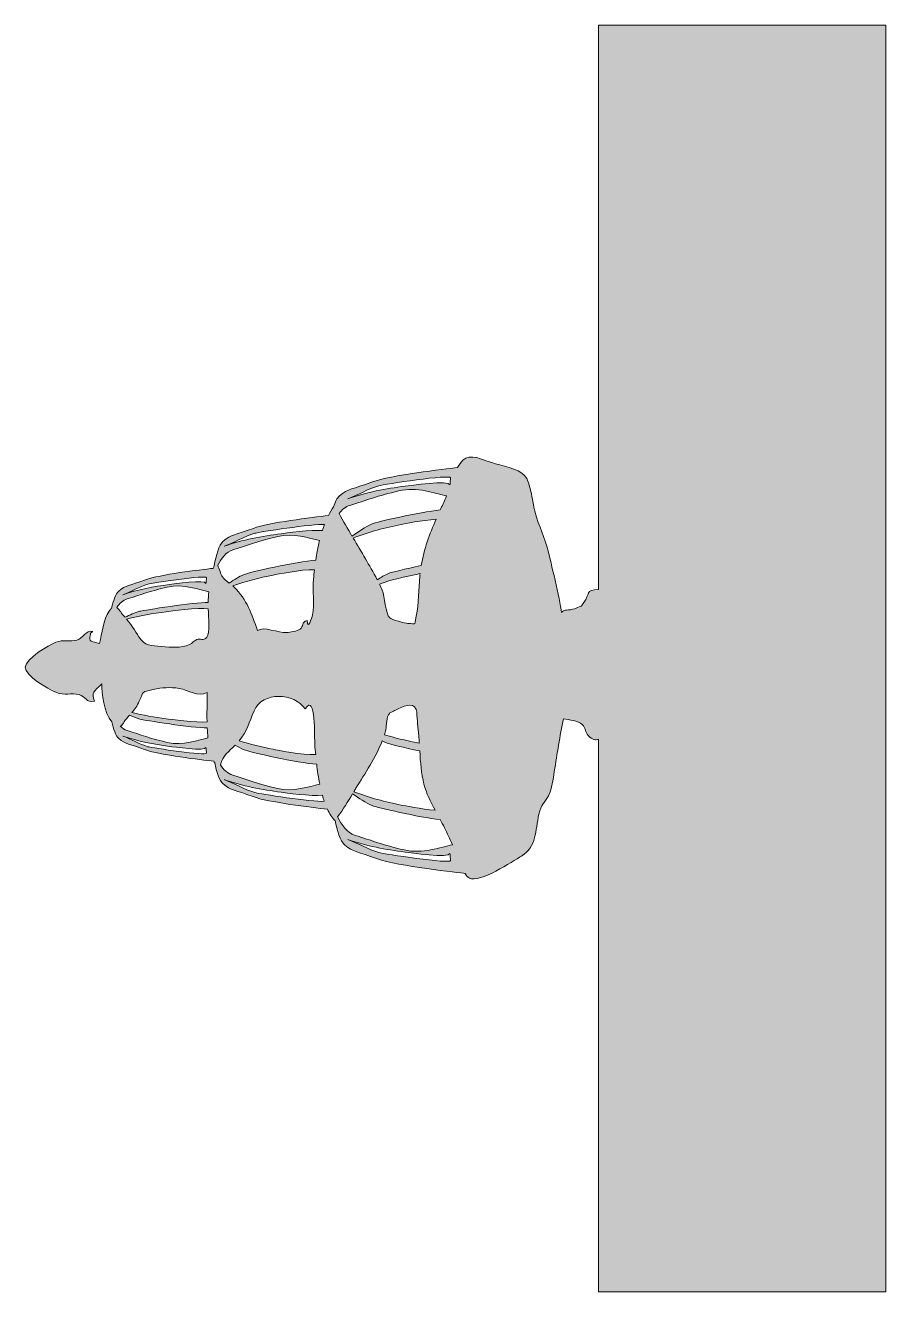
# Model space of a CAD drawing. Header units: inches. Extents: x 0.2 to 13.2, y -8.6 to 0.
# Drawn here: x 0.25 to 6.03, y -8.53 to -0.02 of the extents above; entities that cross this region are included whole.
import ezdxf

# ---------------------------------------------------------------- set-up
doc = ezdxf.new("R2010")
doc.units = ezdxf.units.IN
doc.header["$MEASUREMENT"] = 0
doc.layers.add('Layer 1', color=7, linetype='Continuous')

msp = doc.modelspace()

# ---------------------------------------------------------------- hatches: boundary and pattern name
at = {"layer": 'Layer 1', "true_color": 0xe5e6e7}
h = msp.add_hatch(color=254, dxfattribs=at)
h.dxf.hatch_style = 2
edge = h.paths.add_edge_path()
edge.add_spline(control_points=[(4.1025, -0.0194), (4.1025, -0.0194), (4.1025, -3.8115), (4.1025, -3.8115), (4.0115, -3.8119), (4.045, -3.8429), (4.0042, -3.8984), (3.9812, -3.9297), (3.9994, -3.9181), (3.9416, -3.9409), (3.9057, -3.9551), (3.8643, -3.9428), (3.8534, -3.966), (3.8432, -3.8778), (3.7772, -3.6109), (3.7648, -3.5603), (3.7379, -3.4503), (3.7035, -3.3987), (3.6732, -3.2856), (3.6566, -3.2232), (3.6474, -3.0925), (3.605, -3.0453), (3.5633, -2.9989), (3.4433, -2.9772), (3.3852, -2.959), (3.3225, -2.9393), (3.24, -2.8949), (3.1894, -2.9426), (3.1766, -2.9547), (3.1649, -2.9723), (3.1542, -2.9928), (3.0675, -3.0022), (2.7008, -3.0439), (2.5809, -3.0888), (2.4447, -3.1399), (2.4191, -3.1314), (2.3595, -3.1825), (2.3437, -3.1961), (2.3303, -3.2234), (2.3191, -3.2562), (2.3066, -3.2748), (2.2953, -3.2945), (2.285, -3.3152), (2.1775, -3.3272), (1.883, -3.3627), (1.7815, -3.4008), (1.6564, -3.4477), (1.6329, -3.4399), (1.5782, -3.4868), (1.5493, -3.5115), (1.5291, -3.5864), (1.5165, -3.6516), (1.5146, -3.6576), (1.5127, -3.6637), (1.511, -3.6696), (1.4235, -3.6793), (1.1485, -3.7117), (1.0556, -3.7465), (0.9444, -3.7882), (0.9236, -3.7812), (0.875, -3.8229), (0.8538, -3.8411), (0.8379, -3.8896), (0.8267, -3.9386), (0.8221, -3.9432), (0.8171, -3.9491), (0.8116, -3.9566), (0.7705, -4.012), (0.7624, -4.1096), (0.7465, -4.1748), (0.697, -4.1589), (0.6675, -4.1685), (0.6843, -4.1134), (0.6835, -4.1129), (0.6842, -4.1015), (0.7008, -4.0936), (0.6537, -4.0842), (0.6349, -4.1405), (0.5941, -4.1516), (0.547, -4.1645), (0.5017, -4.146), (0.4532, -4.1663), (0.4048, -4.1865), (0.2469, -4.2775), (0.2469, -4.3331), (0.2469, -4.3924), (0.3983, -4.4815), (0.4558, -4.5038), (0.5092, -4.5246), (0.5569, -4.5064), (0.6082, -4.5186), (0.6499, -4.5286), (0.6569, -4.5774), (0.7125, -4.5614), (0.6873, -4.5063), (0.7108, -4.4972), (0.7605, -4.4459), (0.7628, -4.5068), (0.7754, -4.6419), (0.8278, -4.7015), (0.8389, -4.7489), (0.8545, -4.7949), (0.875, -4.8125), (0.9236, -4.8542), (0.9444, -4.8472), (1.0556, -4.8889), (1.1495, -4.9241), (1.4294, -4.9568), (1.5138, -4.9661), (1.5161, -4.97), (1.5184, -4.9737), (1.5208, -4.9771), (1.5335, -5.0358), (1.5521, -5.0968), (1.5775, -5.1186), (1.6318, -5.1652), (1.6551, -5.1574), (1.7792, -5.2039), (1.8798, -5.2417), (2.1714, -5.2768), (2.2783, -5.2888), (2.2925, -5.319), (2.3093, -5.345), (2.3292, -5.3645), (2.3295, -5.3642), (2.3297, -5.3639), (2.3299, -5.3636), (2.3438, -5.4308), (2.3649, -5.5034), (2.3942, -5.5286), (2.4538, -5.5797), (2.4794, -5.5712), (2.6157, -5.6223), (2.7464, -5.6713), (3.1705, -5.7163), (3.2051, -5.72), (3.2144, -5.736), (3.2241, -5.7485), (3.2339, -5.753), (3.3037, -5.7855), (3.5235, -5.6404), (3.5835, -5.6034), (3.6855, -5.5406), (3.6767, -5.4341), (3.7014, -5.3222), (3.7168, -5.2528), (3.7363, -5.2519), (3.7647, -5.1983), (3.7912, -5.1485), (3.7955, -5.0897), (3.8044, -5.0347), (3.8235, -4.9161), (3.8425, -4.7983), (3.866, -4.6804), (3.9047, -4.6891), (3.9634, -4.6911), (3.9934, -4.7207), (4.0143, -4.7412), (4.013, -4.7714), (4.0333, -4.7933), (4.0613, -4.8236), (4.0816, -4.8255), (4.1025, -4.8193), (4.1025, -4.8193), (4.1025, -8.5319), (4.1025, -8.5319), (4.1025, -8.5319), (6.0333, -8.5319), (6.0333, -8.5319), (6.0333, -8.5319), (6.0333, -0.0194), (6.0333, -0.0194), (6.0333, -0.0194), (4.1025, -0.0194), (4.1025, -0.0194)], knot_values=[0, 0, 0, 0, 1, 1, 1, 2, 2, 2, 3, 3, 3, 4, 4, 4, 5, 5, 5, 6, 6, 6, 7, 7, 7, 8, 8, 8, 9, 9, 9, 10, 10, 10, 11, 11, 11, 12, 12, 12, 13, 13, 13, 14, 14, 14, 15, 15, 15, 16, 16, 16, 17, 17, 17, 18, 18, 18, 19, 19, 19, 20, 20, 20, 21, 21, 21, 22, 22, 22, 23, 23, 23, 24, 24, 24, 25, 25, 25, 26, 26, 26, 27, 27, 27, 28, 28, 28, 29, 29, 29, 30, 30, 30, 31, 31, 31, 32, 32, 32, 33, 33, 33, 34, 34, 34, 35, 35, 35, 36, 36, 36, 37, 37, 37, 38, 38, 38, 39, 39, 39, 40, 40, 40, 41, 41, 41, 42, 42, 42, 43, 43, 43, 44, 44, 44, 45, 45, 45, 46, 46, 46, 47, 47, 47, 48, 48, 48, 49, 49, 49, 50, 50, 50, 51, 51, 51, 52, 52, 52, 53, 53, 53, 54, 54, 54, 55, 55, 55, 56, 56, 56, 57, 57, 57, 58, 58, 58, 58], degree=3, periodic=1)
edge = h.paths.add_edge_path()
edge.add_spline(control_points=[(2.9279, -5.1195), (2.9438, -5.1816), (2.9722, -5.2388), (3.0027, -5.2954), (2.9117, -5.2886), (2.7921, -5.2642), (2.7758, -5.2609), (2.6681, -5.2392), (2.5613, -5.2129), (2.4567, -5.1711), (2.4614, -5.1634), (2.466, -5.1556), (2.4707, -5.1477), (2.5299, -5.0485), (2.6046, -4.9405), (2.6476, -4.8286), (2.6583, -4.8344), (2.6692, -4.8399), (2.6803, -4.8446), (2.6956, -4.8512), (2.7927, -4.875), (2.8998, -4.8974), (2.9043, -4.9726), (2.9096, -5.0482), (2.9279, -5.1195)], knot_values=[0, 0, 0, 0, 1, 1, 1, 2, 2, 2, 3, 3, 3, 4, 4, 4, 5, 5, 5, 6, 6, 6, 7, 7, 7, 8, 8, 8, 8], degree=3, periodic=1)
edge = h.paths.add_edge_path()
edge.add_spline(control_points=[(1.4769, -3.9411), (1.4803, -4.0016), (1.49, -4.1038), (1.4669, -4.1333), (1.4449, -4.1614), (1.4227, -4.1386), (1.3999, -4.1486), (1.386, -4.1546), (1.3678, -4.1745), (1.3518, -4.1812), (1.2901, -4.2069), (1.2279, -4.2014), (1.1648, -4.1951), (1.0933, -4.1881), (1.0502, -4.1931), (1.0107, -4.1304), (0.9824, -4.0856), (0.9598, -4.049), (0.9278, -4.0102), (1.0152, -3.988), (1.1041, -3.9731), (1.1939, -3.9609), (1.2144, -3.9581), (1.4153, -3.9302), (1.4769, -3.9411)], knot_values=[0, 0, 0, 0, 1, 1, 1, 2, 2, 2, 3, 3, 3, 4, 4, 4, 5, 5, 5, 6, 6, 6, 7, 7, 7, 8, 8, 8, 8], degree=3, periodic=1)
edge = h.paths.add_edge_path()
edge.add_spline(control_points=[(2.1785, -3.9832), (2.1753, -4.0002), (2.1427, -4.0946), (2.1434, -4.0201), (2.1005, -4.0288), (2.1203, -4.0623), (2.0959, -4.0776), (2.0714, -4.093), (2.0313, -4.0982), (2.0025, -4.1011), (1.9519, -4.1063), (1.8454, -4.0549), (1.8091, -4.0885), (1.7687, -3.9767), (1.7375, -3.8798), (1.6514, -3.7959), (1.6486, -3.7932), (1.6452, -3.7902), (1.6415, -3.7871), (1.7312, -3.7552), (1.8223, -3.7333), (1.9141, -3.7148), (1.9337, -3.7108), (2.1031, -3.6762), (2.192, -3.6787), (2.1895, -3.7005), (2.1872, -3.7219), (2.1852, -3.7426), (2.1778, -3.8198), (2.193, -3.9074), (2.1785, -3.9832)], knot_values=[0, 0, 0, 0, 1, 1, 1, 2, 2, 2, 3, 3, 3, 4, 4, 4, 5, 5, 5, 6, 6, 6, 7, 7, 7, 8, 8, 8, 9, 9, 9, 10, 10, 10, 10], degree=3, periodic=1)
edge = h.paths.add_edge_path()
edge.add_spline(control_points=[(1.0137, -4.5614), (1.043, -4.493), (1.0285, -4.5022), (1.106, -4.4845), (1.1687, -4.4701), (1.2183, -4.4676), (1.2813, -4.4766), (1.3459, -4.4858), (1.4055, -4.5396), (1.4696, -4.5051), (1.4709, -4.5377), (1.4674, -4.6161), (1.4693, -4.7015), (1.3998, -4.709), (1.2141, -4.6832), (1.1944, -4.6806), (1.1165, -4.6699), (1.0392, -4.6574), (0.963, -4.6397), (0.9837, -4.6166), (0.998, -4.5979), (1.0137, -4.5614)], knot_values=[0, 0, 0, 0, 1, 1, 1, 2, 2, 2, 3, 3, 3, 4, 4, 4, 5, 5, 5, 6, 6, 6, 7, 7, 7, 7], degree=3, periodic=1)
edge = h.paths.add_edge_path()
edge.add_spline(control_points=[(1.7853, -4.6277), (1.8419, -4.495), (2.0546, -4.506), (2.1292, -4.6146), (2.2024, -4.4988), (2.1903, -4.817), (2.1938, -4.8566), (2.1955, -4.8759), (2.1974, -4.8979), (2.1997, -4.9218), (2.113, -4.9264), (1.9348, -4.89), (1.9147, -4.8859), (1.8375, -4.8704), (1.7609, -4.8524), (1.6852, -4.8282), (1.7388, -4.764), (1.7513, -4.7072), (1.7853, -4.6277)], knot_values=[0, 0, 0, 0, 1, 1, 1, 2, 2, 2, 3, 3, 3, 4, 4, 4, 5, 5, 5, 6, 6, 6, 6], degree=3, periodic=1)
edge = h.paths.add_edge_path()
edge.add_spline(control_points=[(2.6288, -3.7749), (2.7136, -3.7458), (2.7996, -3.7253), (2.8863, -3.7078), (2.889, -3.7073), (2.8945, -3.7062), (2.902, -3.7047), (2.9013, -3.7109), (2.9006, -3.717), (2.9, -3.7233), (2.8924, -3.8095), (2.8951, -3.906), (2.8757, -3.9902), (2.8577, -4.0682), (2.8793, -4.0371), (2.8189, -4.04), (2.806, -4.0406), (2.7064, -4.0127), (2.6977, -4.0033), (2.6676, -3.9708), (2.6644, -3.8605), (2.6468, -3.8157), (2.6414, -3.8021), (2.6352, -3.7885), (2.6288, -3.7749)], knot_values=[0, 0, 0, 0, 1, 1, 1, 2, 2, 2, 3, 3, 3, 4, 4, 4, 5, 5, 5, 6, 6, 6, 7, 7, 7, 8, 8, 8, 8], degree=3, periodic=1)
edge = h.paths.add_edge_path()
edge.add_spline(control_points=[(2.6709, -4.7541), (2.6777, -4.7253), (2.6742, -4.6661), (2.6955, -4.645), (2.7005, -4.64), (2.7071, -4.637), (2.7136, -4.634), (2.7198, -4.6311), (2.7276, -4.627), (2.7365, -4.6224), (2.7813, -4.5993), (2.8524, -4.564), (2.8759, -4.6174), (2.8785, -4.6234), (2.8789, -4.63), (2.8793, -4.6365), (2.882, -4.6898), (2.8887, -4.742), (2.8931, -4.7947), (2.8944, -4.8112), (2.8956, -4.828), (2.8966, -4.8448), (2.8867, -4.8429), (2.8796, -4.8414), (2.8765, -4.8408), (2.8043, -4.8263), (2.7326, -4.8096), (2.6617, -4.7877), (2.6651, -4.7765), (2.6683, -4.7653), (2.6709, -4.7541)], knot_values=[0, 0, 0, 0, 1, 1, 1, 2, 2, 2, 3, 3, 3, 4, 4, 4, 5, 5, 5, 6, 6, 6, 7, 7, 7, 8, 8, 8, 9, 9, 9, 10, 10, 10, 10], degree=3, periodic=1)
edge = h.paths.add_edge_path()
edge.add_spline(control_points=[(2.9092, -3.6513), (2.8022, -3.6736), (2.7054, -3.6974), (2.6901, -3.704), (2.664, -3.7151), (2.639, -3.7299), (2.6143, -3.746), (2.5882, -3.6962), (2.558, -3.648), (2.5347, -3.6063), (2.5071, -3.557), (2.4792, -3.5114), (2.4518, -3.4661), (2.5578, -3.4233), (2.666, -3.3965), (2.7752, -3.3745), (2.792, -3.3711), (2.9179, -3.3454), (3.0097, -3.3394), (2.9652, -3.4406), (2.9279, -3.5394), (2.9092, -3.6513)], knot_values=[0, 0, 0, 0, 1, 1, 1, 2, 2, 2, 3, 3, 3, 4, 4, 4, 5, 5, 5, 6, 6, 6, 7, 7, 7, 7], degree=3, periodic=1)
edge = h.paths.add_edge_path()
edge.add_spline(control_points=[(2.6236, -3.1148), (2.6567, -3.1052), (3.1091, -3.0354), (3.1068, -3.0613), (3.1068, -3.0613), (3.1025, -3.1078), (3.1025, -3.1081), (3.1055, -3.075), (2.8259, -3.1138), (2.8015, -3.1171), (2.6708, -3.135), (2.5417, -3.1579), (2.4167, -3.2018), (2.4873, -3.177), (2.5511, -3.1358), (2.6236, -3.1148)], knot_values=[0, 0, 0, 0, 1, 1, 1, 2, 2, 2, 3, 3, 3, 4, 4, 4, 5, 5, 5, 5], degree=3, periodic=1)
edge = h.paths.add_edge_path()
edge.add_spline(control_points=[(2.4298, -3.2464), (2.5405, -3.2123), (2.615, -3.1825), (2.7598, -3.1484), (2.8786, -3.1205), (3.0058, -3.1655), (3.0806, -3.1827), (3.0788, -3.1871), (3.077, -3.1913), (3.0753, -3.1952), (3.0626, -3.2231), (3.05, -3.2502), (3.0378, -3.277), (2.898, -3.2912), (2.6066, -3.3588), (2.579, -3.3706), (2.5318, -3.3908), (2.488, -3.4224), (2.444, -3.4532), (2.4141, -3.4037), (2.3847, -3.3539), (2.3567, -3.2999), (2.3769, -3.2752), (2.4011, -3.2552), (2.4298, -3.2464)], knot_values=[0, 0, 0, 0, 1, 1, 1, 2, 2, 2, 3, 3, 3, 4, 4, 4, 5, 5, 5, 6, 6, 6, 7, 7, 7, 8, 8, 8, 8], degree=3, periodic=1)
edge = h.paths.add_edge_path()
edge.add_spline(control_points=[(1.7903, -3.4342), (1.8198, -3.4257), (2.1818, -3.3694), (2.2588, -3.3755), (2.2538, -3.3888), (2.249, -3.4022), (2.2447, -3.4158), (2.1764, -3.4077), (1.988, -3.4339), (1.9682, -3.4366), (1.8374, -3.4544), (1.7083, -3.4774), (1.5833, -3.5213), (1.6539, -3.4965), (1.7178, -3.4552), (1.7903, -3.4342)], knot_values=[0, 0, 0, 0, 1, 1, 1, 2, 2, 2, 3, 3, 3, 4, 4, 4, 5, 5, 5, 5], degree=3, periodic=1)
edge = h.paths.add_edge_path()
edge.add_spline(control_points=[(1.6427, -3.5454), (1.7443, -3.5141), (1.8127, -3.4868), (1.9457, -3.4555), (2.0474, -3.4316), (2.1558, -3.466), (2.2257, -3.4834), (2.2151, -3.5271), (2.2069, -3.5716), (2.2004, -3.6153), (2.0734, -3.623), (1.7471, -3.6984), (1.7179, -3.7109), (1.6836, -3.7256), (1.651, -3.7464), (1.6189, -3.7685), (1.6005, -3.7537), (1.5812, -3.738), (1.5722, -3.7258), (1.5612, -3.7109), (1.5523, -3.6723), (1.5408, -3.6491), (1.5638, -3.6041), (1.5971, -3.5594), (1.6427, -3.5454)], knot_values=[0, 0, 0, 0, 1, 1, 1, 2, 2, 2, 3, 3, 3, 4, 4, 4, 5, 5, 5, 6, 6, 6, 7, 7, 7, 8, 8, 8, 8], degree=3, periodic=1)
edge = h.paths.add_edge_path()
edge.add_spline(control_points=[(1.0715, -3.7762), (1.0985, -3.7684), (1.4672, -3.7116), (1.4653, -3.7326), (1.4653, -3.7326), (1.4618, -3.7705), (1.4618, -3.7708), (1.4642, -3.7438), (1.2364, -3.7755), (1.2165, -3.7782), (1.1099, -3.7927), (1.0047, -3.8114), (0.9028, -3.8472), (0.9603, -3.827), (1.0124, -3.7934), (1.0715, -3.7762)], knot_values=[0, 0, 0, 0, 1, 1, 1, 2, 2, 2, 3, 3, 3, 4, 4, 4, 5, 5, 5, 5], degree=3, periodic=1)
edge = h.paths.add_edge_path()
edge.add_spline(control_points=[(0.9323, -3.875), (1.0226, -3.8472), (1.0833, -3.8229), (1.2014, -3.7951), (1.3088, -3.7699), (1.4246, -3.8177), (1.4813, -3.8266), (1.479, -3.8499), (1.4775, -3.874), (1.4765, -3.8994), (1.3852, -3.8972), (1.0446, -3.9502), (1.016, -3.9585), (0.9817, -3.9684), (0.9494, -3.9829), (0.9174, -3.998), (0.9146, -3.9947), (0.9118, -3.9915), (0.9088, -3.9881), (0.8877, -3.9647), (0.8753, -3.9421), (0.8628, -3.9318), (0.881, -3.9057), (0.904, -3.8837), (0.9323, -3.875)], knot_values=[0, 0, 0, 0, 1, 1, 1, 2, 2, 2, 3, 3, 3, 4, 4, 4, 5, 5, 5, 6, 6, 6, 7, 7, 7, 8, 8, 8, 8], degree=3, periodic=1)
edge = h.paths.add_edge_path()
edge.add_spline(control_points=[(1.0715, -4.8684), (1.0124, -4.8513), (0.9603, -4.8176), (0.9028, -4.7974), (1.0047, -4.8332), (1.1099, -4.8519), (1.2165, -4.8665), (1.2364, -4.8692), (1.4642, -4.9008), (1.4618, -4.8738), (1.4618, -4.8741), (1.4653, -4.912), (1.4653, -4.912), (1.4672, -4.9331), (1.0985, -4.8762), (1.0715, -4.8684)], knot_values=[0, 0, 0, 0, 1, 1, 1, 2, 2, 2, 3, 3, 3, 4, 4, 4, 5, 5, 5, 5], degree=3, periodic=1)
edge = h.paths.add_edge_path()
edge.add_spline(control_points=[(1.2014, -4.8403), (1.0833, -4.8125), (1.0226, -4.7882), (0.9323, -4.7604), (0.9147, -4.755), (0.8992, -4.7444), (0.8856, -4.731), (0.9016, -4.7258), (0.9085, -4.7), (0.9363, -4.6691), (0.9402, -4.6648), (0.9439, -4.6607), (0.9474, -4.6569), (0.9699, -4.6668), (0.9927, -4.676), (1.0165, -4.6829), (1.0444, -4.691), (1.3705, -4.7419), (1.4706, -4.7421), (1.4716, -4.7648), (1.4731, -4.7876), (1.4753, -4.8098), (1.4167, -4.8208), (1.305, -4.8647), (1.2014, -4.8403)], knot_values=[0, 0, 0, 0, 1, 1, 1, 2, 2, 2, 3, 3, 3, 4, 4, 4, 5, 5, 5, 6, 6, 6, 7, 7, 7, 8, 8, 8, 8], degree=3, periodic=1)
edge = h.paths.add_edge_path()
edge.add_spline(control_points=[(1.5589, -4.9897), (1.5754, -4.9296), (1.6158, -4.9003), (1.6582, -4.8577), (1.6779, -4.8699), (1.6978, -4.881), (1.7184, -4.8898), (1.7481, -4.9025), (2.0833, -4.9798), (2.2064, -4.9858), (2.2114, -5.0289), (2.218, -5.075), (2.2269, -5.1202), (2.158, -5.1369), (2.0465, -5.1742), (1.942, -5.1497), (1.8102, -5.1186), (1.7423, -5.0915), (1.6415, -5.0605), (1.6073, -5.05), (1.58, -5.022), (1.5589, -4.9897)], knot_values=[0, 0, 0, 0, 1, 1, 1, 2, 2, 2, 3, 3, 3, 4, 4, 4, 5, 5, 5, 6, 6, 6, 7, 7, 7, 7], degree=3, periodic=1)
edge = h.paths.add_edge_path()
edge.add_spline(control_points=[(1.7903, -5.1769), (1.7178, -5.1559), (1.6539, -5.1146), (1.5833, -5.0898), (1.7083, -5.1337), (1.8374, -5.1567), (1.9682, -5.1745), (1.988, -5.1772), (2.1761, -5.2033), (2.2445, -5.1953), (2.2483, -5.2092), (2.2525, -5.2226), (2.257, -5.2357), (2.1761, -5.2408), (1.8196, -5.1854), (1.7903, -5.1769)], knot_values=[0, 0, 0, 0, 1, 1, 1, 2, 2, 2, 3, 3, 3, 4, 4, 4, 5, 5, 5, 5], degree=3, periodic=1)
edge = h.paths.add_edge_path()
edge.add_spline(control_points=[(2.3476, -5.3397), (2.3848, -5.2882), (2.4164, -5.238), (2.4484, -5.1849), (2.4911, -5.2148), (2.5338, -5.2452), (2.5796, -5.2648), (2.6071, -5.2765), (2.8965, -5.3437), (3.0369, -5.3583), (3.0467, -5.3764), (3.0563, -5.3946), (3.0653, -5.413), (3.084, -5.4509), (3.1018, -5.4892), (3.1196, -5.5275), (3.0454, -5.5438), (2.9156, -5.5911), (2.7945, -5.5626), (2.6497, -5.5286), (2.5752, -5.4988), (2.4645, -5.4647), (2.4108, -5.4482), (2.3726, -5.3926), (2.3476, -5.3397)], knot_values=[0, 0, 0, 0, 1, 1, 1, 2, 2, 2, 3, 3, 3, 4, 4, 4, 5, 5, 5, 6, 6, 6, 7, 7, 7, 8, 8, 8, 8], degree=3, periodic=1)
edge = h.paths.add_edge_path()
edge.add_spline(control_points=[(2.6236, -5.5797), (2.5511, -5.5587), (2.4873, -5.5174), (2.4167, -5.4926), (2.5417, -5.5365), (2.6708, -5.5595), (2.8015, -5.5773), (2.8259, -5.5806), (3.1055, -5.6194), (3.1025, -5.5863), (3.1025, -5.5867), (3.1068, -5.6332), (3.1068, -5.6332), (3.1091, -5.659), (2.6567, -5.5893), (2.6236, -5.5797)], knot_values=[0, 0, 0, 0, 1, 1, 1, 2, 2, 2, 3, 3, 3, 4, 4, 4, 5, 5, 5, 5], degree=3, periodic=1)

# ---------------------------------------------------------------- linework, layer by layer
at = {"layer": 'Layer 1', "lineweight": 0}
for points, knots in [([(4.1025, -0.0194), (4.1025, -0.0194), (4.1025, -3.8115), (4.1025, -3.8115), (4.0115, -3.8119), (4.045, -3.8429), (4.0042, -3.8984), (3.9812, -3.9297), (3.9994, -3.9181), (3.9416, -3.9409), (3.9057, -3.9551), (3.8643, -3.9428), (3.8534, -3.966), (3.8432, -3.8778), (3.7772, -3.6109), (3.7648, -3.5603), (3.7379, -3.4503), (3.7035, -3.3987), (3.6732, -3.2856), (3.6566, -3.2232), (3.6474, -3.0925), (3.605, -3.0453), (3.5633, -2.9989), (3.4433, -2.9772), (3.3852, -2.959), (3.3225, -2.9393), (3.24, -2.8949), (3.1894, -2.9426), (3.1766, -2.9547), (3.1649, -2.9723), (3.1542, -2.9928), (3.0675, -3.0022), (2.7008, -3.0439), (2.5809, -3.0888), (2.4447, -3.1399), (2.4191, -3.1314), (2.3595, -3.1825), (2.3437, -3.1961), (2.3303, -3.2234), (2.3191, -3.2562), (2.3066, -3.2748), (2.2953, -3.2945), (2.285, -3.3152), (2.1775, -3.3272), (1.883, -3.3627), (1.7815, -3.4008), (1.6564, -3.4477), (1.6329, -3.4399), (1.5782, -3.4868), (1.5493, -3.5115), (1.5291, -3.5864), (1.5165, -3.6516), (1.5146, -3.6576), (1.5127, -3.6637), (1.511, -3.6696), (1.4235, -3.6793), (1.1485, -3.7117), (1.0556, -3.7465), (0.9444, -3.7882), (0.9236, -3.7812), (0.875, -3.8229), (0.8538, -3.8411), (0.8379, -3.8896), (0.8267, -3.9386), (0.8221, -3.9432), (0.8171, -3.9491), (0.8116, -3.9566), (0.7705, -4.012), (0.7624, -4.1096), (0.7465, -4.1748), (0.697, -4.1589), (0.6675, -4.1685), (0.6843, -4.1134), (0.6835, -4.1129), (0.6842, -4.1015), (0.7008, -4.0936), (0.6537, -4.0842), (0.6349, -4.1405), (0.5941, -4.1516), (0.547, -4.1645), (0.5017, -4.146), (0.4532, -4.1663), (0.4048, -4.1865), (0.2469, -4.2775), (0.2469, -4.3331), (0.2469, -4.3924), (0.3983, -4.4815), (0.4558, -4.5038), (0.5092, -4.5246), (0.5569, -4.5064), (0.6082, -4.5186), (0.6499, -4.5286), (0.6569, -4.5774), (0.7125, -4.5614), (0.6873, -4.5063), (0.7108, -4.4972), (0.7605, -4.4459), (0.7628, -4.5068), (0.7754, -4.6419), (0.8278, -4.7015), (0.8389, -4.7489), (0.8545, -4.7949), (0.875, -4.8125), (0.9236, -4.8542), (0.9444, -4.8472), (1.0556, -4.8889), (1.1495, -4.9241), (1.4294, -4.9568), (1.5138, -4.9661), (1.5161, -4.97), (1.5184, -4.9737), (1.5208, -4.9771), (1.5335, -5.0358), (1.5521, -5.0968), (1.5775, -5.1186), (1.6318, -5.1652), (1.6551, -5.1574), (1.7792, -5.2039), (1.8798, -5.2417), (2.1714, -5.2768), (2.2783, -5.2888), (2.2925, -5.319), (2.3093, -5.345), (2.3292, -5.3645), (2.3295, -5.3642), (2.3297, -5.3639), (2.3299, -5.3636), (2.3438, -5.4308), (2.3649, -5.5034), (2.3942, -5.5286), (2.4538, -5.5797), (2.4794, -5.5712), (2.6157, -5.6223), (2.7464, -5.6713), (3.1705, -5.7163), (3.2051, -5.72), (3.2144, -5.736), (3.2241, -5.7485), (3.2339, -5.753), (3.3037, -5.7855), (3.5235, -5.6404), (3.5835, -5.6034), (3.6855, -5.5406), (3.6767, -5.4341), (3.7014, -5.3222), (3.7168, -5.2528), (3.7363, -5.2519), (3.7647, -5.1983), (3.7912, -5.1485), (3.7955, -5.0897), (3.8044, -5.0347), (3.8235, -4.9161), (3.8425, -4.7983), (3.866, -4.6804), (3.9047, -4.6891), (3.9634, -4.6911), (3.9934, -4.7207), (4.0143, -4.7412), (4.013, -4.7714), (4.0333, -4.7933), (4.0613, -4.8236), (4.0816, -4.8255), (4.1025, -4.8193), (4.1025, -4.8193), (4.1025, -8.5319), (4.1025, -8.5319), (4.1025, -8.5319), (6.0333, -8.5319), (6.0333, -8.5319), (6.0333, -8.5319), (6.0333, -0.0194), (6.0333, -0.0194), (6.0333, -0.0194), (4.1025, -0.0194), (4.1025, -0.0194)], [0, 0, 0, 0, 1, 1, 1, 2, 2, 2, 3, 3, 3, 4, 4, 4, 5, 5, 5, 6, 6, 6, 7, 7, 7, 8, 8, 8, 9, 9, 9, 10, 10, 10, 11, 11, 11, 12, 12, 12, 13, 13, 13, 14, 14, 14, 15, 15, 15, 16, 16, 16, 17, 17, 17, 18, 18, 18, 19, 19, 19, 20, 20, 20, 21, 21, 21, 22, 22, 22, 23, 23, 23, 24, 24, 24, 25, 25, 25, 26, 26, 26, 27, 27, 27, 28, 28, 28, 29, 29, 29, 30, 30, 30, 31, 31, 31, 32, 32, 32, 33, 33, 33, 34, 34, 34, 35, 35, 35, 36, 36, 36, 37, 37, 37, 38, 38, 38, 39, 39, 39, 40, 40, 40, 41, 41, 41, 42, 42, 42, 43, 43, 43, 44, 44, 44, 45, 45, 45, 46, 46, 46, 47, 47, 47, 48, 48, 48, 49, 49, 49, 50, 50, 50, 51, 51, 51, 52, 52, 52, 53, 53, 53, 54, 54, 54, 55, 55, 55, 56, 56, 56, 57, 57, 57, 58, 58, 58, 58]), ([(2.6236, -3.1148), (2.6567, -3.1052), (3.1091, -3.0354), (3.1068, -3.0613), (3.1068, -3.0613), (3.1025, -3.1078), (3.1025, -3.1081), (3.1055, -3.075), (2.8259, -3.1138), (2.8015, -3.1171), (2.6708, -3.135), (2.5417, -3.1579), (2.4167, -3.2018), (2.4873, -3.177), (2.5511, -3.1358), (2.6236, -3.1148)], [0, 0, 0, 0, 1, 1, 1, 2, 2, 2, 3, 3, 3, 4, 4, 4, 5, 5, 5, 5]), ([(2.4298, -3.2464), (2.5405, -3.2123), (2.615, -3.1825), (2.7598, -3.1484), (2.8786, -3.1205), (3.0058, -3.1655), (3.0806, -3.1827), (3.0788, -3.1871), (3.077, -3.1913), (3.0753, -3.1952), (3.0626, -3.2231), (3.05, -3.2502), (3.0378, -3.277), (2.898, -3.2912), (2.6066, -3.3588), (2.579, -3.3706), (2.5318, -3.3908), (2.488, -3.4224), (2.444, -3.4532), (2.4141, -3.4037), (2.3847, -3.3539), (2.3567, -3.2999), (2.3769, -3.2752), (2.4011, -3.2552), (2.4298, -3.2464)], [0, 0, 0, 0, 1, 1, 1, 2, 2, 2, 3, 3, 3, 4, 4, 4, 5, 5, 5, 6, 6, 6, 7, 7, 7, 8, 8, 8, 8]), ([(1.7903, -3.4342), (1.8198, -3.4257), (2.1818, -3.3694), (2.2588, -3.3755), (2.2538, -3.3888), (2.249, -3.4022), (2.2447, -3.4158), (2.1764, -3.4077), (1.988, -3.4339), (1.9682, -3.4366), (1.8374, -3.4544), (1.7083, -3.4774), (1.5833, -3.5213), (1.6539, -3.4965), (1.7178, -3.4552), (1.7903, -3.4342)], [0, 0, 0, 0, 1, 1, 1, 2, 2, 2, 3, 3, 3, 4, 4, 4, 5, 5, 5, 5]), ([(2.9092, -3.6513), (2.8022, -3.6736), (2.7054, -3.6974), (2.6901, -3.704), (2.664, -3.7151), (2.639, -3.7299), (2.6143, -3.746), (2.5882, -3.6962), (2.558, -3.648), (2.5347, -3.6063), (2.5071, -3.557), (2.4792, -3.5114), (2.4518, -3.4661), (2.5578, -3.4233), (2.666, -3.3965), (2.7752, -3.3745), (2.792, -3.3711), (2.9179, -3.3454), (3.0097, -3.3394), (2.9652, -3.4406), (2.9279, -3.5394), (2.9092, -3.6513)], [0, 0, 0, 0, 1, 1, 1, 2, 2, 2, 3, 3, 3, 4, 4, 4, 5, 5, 5, 6, 6, 6, 7, 7, 7, 7]), ([(1.6427, -3.5454), (1.7443, -3.5141), (1.8127, -3.4868), (1.9457, -3.4555), (2.0474, -3.4316), (2.1558, -3.466), (2.2257, -3.4834), (2.2151, -3.5271), (2.2069, -3.5716), (2.2004, -3.6153), (2.0734, -3.623), (1.7471, -3.6984), (1.7179, -3.7109), (1.6836, -3.7256), (1.651, -3.7464), (1.6189, -3.7685), (1.6005, -3.7537), (1.5812, -3.738), (1.5722, -3.7258), (1.5612, -3.7109), (1.5523, -3.6723), (1.5408, -3.6491), (1.5638, -3.6041), (1.5971, -3.5594), (1.6427, -3.5454)], [0, 0, 0, 0, 1, 1, 1, 2, 2, 2, 3, 3, 3, 4, 4, 4, 5, 5, 5, 6, 6, 6, 7, 7, 7, 8, 8, 8, 8]), ([(1.0715, -3.7762), (1.0985, -3.7684), (1.4672, -3.7116), (1.4653, -3.7326), (1.4653, -3.7326), (1.4618, -3.7705), (1.4618, -3.7708), (1.4642, -3.7438), (1.2364, -3.7755), (1.2165, -3.7782), (1.1099, -3.7927), (1.0047, -3.8114), (0.9028, -3.8472), (0.9603, -3.827), (1.0124, -3.7934), (1.0715, -3.7762)], [0, 0, 0, 0, 1, 1, 1, 2, 2, 2, 3, 3, 3, 4, 4, 4, 5, 5, 5, 5]), ([(2.1785, -3.9832), (2.1753, -4.0002), (2.1427, -4.0946), (2.1434, -4.0201), (2.1005, -4.0288), (2.1203, -4.0623), (2.0959, -4.0776), (2.0714, -4.093), (2.0313, -4.0982), (2.0025, -4.1011), (1.9519, -4.1063), (1.8454, -4.0549), (1.8091, -4.0885), (1.7687, -3.9767), (1.7375, -3.8798), (1.6514, -3.7959), (1.6486, -3.7932), (1.6452, -3.7902), (1.6415, -3.7871), (1.7312, -3.7552), (1.8223, -3.7333), (1.9141, -3.7148), (1.9337, -3.7108), (2.1031, -3.6762), (2.192, -3.6787), (2.1895, -3.7005), (2.1872, -3.7219), (2.1852, -3.7426), (2.1778, -3.8198), (2.193, -3.9074), (2.1785, -3.9832)], [0, 0, 0, 0, 1, 1, 1, 2, 2, 2, 3, 3, 3, 4, 4, 4, 5, 5, 5, 6, 6, 6, 7, 7, 7, 8, 8, 8, 9, 9, 9, 10, 10, 10, 10]), ([(2.6288, -3.7749), (2.7136, -3.7458), (2.7996, -3.7253), (2.8863, -3.7078), (2.889, -3.7073), (2.8945, -3.7062), (2.902, -3.7047), (2.9013, -3.7109), (2.9006, -3.717), (2.9, -3.7233), (2.8924, -3.8095), (2.8951, -3.906), (2.8757, -3.9902), (2.8577, -4.0682), (2.8793, -4.0371), (2.8189, -4.04), (2.806, -4.0406), (2.7064, -4.0127), (2.6977, -4.0033), (2.6676, -3.9708), (2.6644, -3.8605), (2.6468, -3.8157), (2.6414, -3.8021), (2.6352, -3.7885), (2.6288, -3.7749)], [0, 0, 0, 0, 1, 1, 1, 2, 2, 2, 3, 3, 3, 4, 4, 4, 5, 5, 5, 6, 6, 6, 7, 7, 7, 8, 8, 8, 8]), ([(0.9323, -3.875), (1.0226, -3.8472), (1.0833, -3.8229), (1.2014, -3.7951), (1.3088, -3.7699), (1.4246, -3.8177), (1.4813, -3.8266), (1.479, -3.8499), (1.4775, -3.874), (1.4765, -3.8994), (1.3852, -3.8972), (1.0446, -3.9502), (1.016, -3.9585), (0.9817, -3.9684), (0.9494, -3.9829), (0.9174, -3.998), (0.9146, -3.9947), (0.9118, -3.9915), (0.9088, -3.9881), (0.8877, -3.9647), (0.8753, -3.9421), (0.8628, -3.9318), (0.881, -3.9057), (0.904, -3.8837), (0.9323, -3.875)], [0, 0, 0, 0, 1, 1, 1, 2, 2, 2, 3, 3, 3, 4, 4, 4, 5, 5, 5, 6, 6, 6, 7, 7, 7, 8, 8, 8, 8]), ([(1.4769, -3.9411), (1.4803, -4.0016), (1.49, -4.1038), (1.4669, -4.1333), (1.4449, -4.1614), (1.4227, -4.1386), (1.3999, -4.1486), (1.386, -4.1546), (1.3678, -4.1745), (1.3518, -4.1812), (1.2901, -4.2069), (1.2279, -4.2014), (1.1648, -4.1951), (1.0933, -4.1881), (1.0502, -4.1931), (1.0107, -4.1304), (0.9824, -4.0856), (0.9598, -4.049), (0.9278, -4.0102), (1.0152, -3.988), (1.1041, -3.9731), (1.1939, -3.9609), (1.2144, -3.9581), (1.4153, -3.9302), (1.4769, -3.9411)], [0, 0, 0, 0, 1, 1, 1, 2, 2, 2, 3, 3, 3, 4, 4, 4, 5, 5, 5, 6, 6, 6, 7, 7, 7, 8, 8, 8, 8]), ([(1.0137, -4.5614), (1.043, -4.493), (1.0285, -4.5022), (1.106, -4.4845), (1.1687, -4.4701), (1.2183, -4.4676), (1.2813, -4.4766), (1.3459, -4.4858), (1.4055, -4.5396), (1.4696, -4.5051), (1.4709, -4.5377), (1.4674, -4.6161), (1.4693, -4.7015), (1.3998, -4.709), (1.2141, -4.6832), (1.1944, -4.6806), (1.1165, -4.6699), (1.0392, -4.6574), (0.963, -4.6397), (0.9837, -4.6166), (0.998, -4.5979), (1.0137, -4.5614)], [0, 0, 0, 0, 1, 1, 1, 2, 2, 2, 3, 3, 3, 4, 4, 4, 5, 5, 5, 6, 6, 6, 7, 7, 7, 7]), ([(1.7853, -4.6277), (1.8419, -4.495), (2.0546, -4.506), (2.1292, -4.6146), (2.2024, -4.4988), (2.1903, -4.817), (2.1938, -4.8566), (2.1955, -4.8759), (2.1974, -4.8979), (2.1997, -4.9218), (2.113, -4.9264), (1.9348, -4.89), (1.9147, -4.8859), (1.8375, -4.8704), (1.7609, -4.8524), (1.6852, -4.8282), (1.7388, -4.764), (1.7513, -4.7072), (1.7853, -4.6277)], [0, 0, 0, 0, 1, 1, 1, 2, 2, 2, 3, 3, 3, 4, 4, 4, 5, 5, 5, 6, 6, 6, 6]), ([(2.6709, -4.7541), (2.6777, -4.7253), (2.6742, -4.6661), (2.6955, -4.645), (2.7005, -4.64), (2.7071, -4.637), (2.7136, -4.634), (2.7198, -4.6311), (2.7276, -4.627), (2.7365, -4.6224), (2.7813, -4.5993), (2.8524, -4.564), (2.8759, -4.6174), (2.8785, -4.6234), (2.8789, -4.63), (2.8793, -4.6365), (2.882, -4.6898), (2.8887, -4.742), (2.8931, -4.7947), (2.8944, -4.8112), (2.8956, -4.828), (2.8966, -4.8448), (2.8867, -4.8429), (2.8796, -4.8414), (2.8765, -4.8408), (2.8043, -4.8263), (2.7326, -4.8096), (2.6617, -4.7877), (2.6651, -4.7765), (2.6683, -4.7653), (2.6709, -4.7541)], [0, 0, 0, 0, 1, 1, 1, 2, 2, 2, 3, 3, 3, 4, 4, 4, 5, 5, 5, 6, 6, 6, 7, 7, 7, 8, 8, 8, 9, 9, 9, 10, 10, 10, 10]), ([(1.2014, -4.8403), (1.0833, -4.8125), (1.0226, -4.7882), (0.9323, -4.7604), (0.9147, -4.755), (0.8992, -4.7444), (0.8856, -4.731), (0.9016, -4.7258), (0.9085, -4.7), (0.9363, -4.6691), (0.9402, -4.6648), (0.9439, -4.6607), (0.9474, -4.6569), (0.9699, -4.6668), (0.9927, -4.676), (1.0165, -4.6829), (1.0444, -4.691), (1.3705, -4.7419), (1.4706, -4.7421), (1.4716, -4.7648), (1.4731, -4.7876), (1.4753, -4.8098), (1.4167, -4.8208), (1.305, -4.8647), (1.2014, -4.8403)], [0, 0, 0, 0, 1, 1, 1, 2, 2, 2, 3, 3, 3, 4, 4, 4, 5, 5, 5, 6, 6, 6, 7, 7, 7, 8, 8, 8, 8]), ([(1.0715, -4.8684), (1.0124, -4.8513), (0.9603, -4.8176), (0.9028, -4.7974), (1.0047, -4.8332), (1.1099, -4.8519), (1.2165, -4.8665), (1.2364, -4.8692), (1.4642, -4.9008), (1.4618, -4.8738), (1.4618, -4.8741), (1.4653, -4.912), (1.4653, -4.912), (1.4672, -4.9331), (1.0985, -4.8762), (1.0715, -4.8684)], [0, 0, 0, 0, 1, 1, 1, 2, 2, 2, 3, 3, 3, 4, 4, 4, 5, 5, 5, 5]), ([(2.9279, -5.1195), (2.9438, -5.1816), (2.9722, -5.2388), (3.0027, -5.2954), (2.9117, -5.2886), (2.7921, -5.2642), (2.7758, -5.2609), (2.6681, -5.2392), (2.5613, -5.2129), (2.4567, -5.1711), (2.4614, -5.1634), (2.466, -5.1556), (2.4707, -5.1477), (2.5299, -5.0485), (2.6046, -4.9405), (2.6476, -4.8286), (2.6583, -4.8344), (2.6692, -4.8399), (2.6803, -4.8446), (2.6956, -4.8512), (2.7927, -4.875), (2.8998, -4.8974), (2.9043, -4.9726), (2.9096, -5.0482), (2.9279, -5.1195)], [0, 0, 0, 0, 1, 1, 1, 2, 2, 2, 3, 3, 3, 4, 4, 4, 5, 5, 5, 6, 6, 6, 7, 7, 7, 8, 8, 8, 8]), ([(1.5589, -4.9897), (1.5754, -4.9296), (1.6158, -4.9003), (1.6582, -4.8577), (1.6779, -4.8699), (1.6978, -4.881), (1.7184, -4.8898), (1.7481, -4.9025), (2.0833, -4.9798), (2.2064, -4.9858), (2.2114, -5.0289), (2.218, -5.075), (2.2269, -5.1202), (2.158, -5.1369), (2.0465, -5.1742), (1.942, -5.1497), (1.8102, -5.1186), (1.7423, -5.0915), (1.6415, -5.0605), (1.6073, -5.05), (1.58, -5.022), (1.5589, -4.9897)], [0, 0, 0, 0, 1, 1, 1, 2, 2, 2, 3, 3, 3, 4, 4, 4, 5, 5, 5, 6, 6, 6, 7, 7, 7, 7]), ([(1.7903, -5.1769), (1.7178, -5.1559), (1.6539, -5.1146), (1.5833, -5.0898), (1.7083, -5.1337), (1.8374, -5.1567), (1.9682, -5.1745), (1.988, -5.1772), (2.1761, -5.2033), (2.2445, -5.1953), (2.2483, -5.2092), (2.2525, -5.2226), (2.257, -5.2357), (2.1761, -5.2408), (1.8196, -5.1854), (1.7903, -5.1769)], [0, 0, 0, 0, 1, 1, 1, 2, 2, 2, 3, 3, 3, 4, 4, 4, 5, 5, 5, 5]), ([(2.3476, -5.3397), (2.3848, -5.2882), (2.4164, -5.238), (2.4484, -5.1849), (2.4911, -5.2148), (2.5338, -5.2452), (2.5796, -5.2648), (2.6071, -5.2765), (2.8965, -5.3437), (3.0369, -5.3583), (3.0467, -5.3764), (3.0563, -5.3946), (3.0653, -5.413), (3.084, -5.4509), (3.1018, -5.4892), (3.1196, -5.5275), (3.0454, -5.5438), (2.9156, -5.5911), (2.7945, -5.5626), (2.6497, -5.5286), (2.5752, -5.4988), (2.4645, -5.4647), (2.4108, -5.4482), (2.3726, -5.3926), (2.3476, -5.3397)], [0, 0, 0, 0, 1, 1, 1, 2, 2, 2, 3, 3, 3, 4, 4, 4, 5, 5, 5, 6, 6, 6, 7, 7, 7, 8, 8, 8, 8]), ([(2.6236, -5.5797), (2.5511, -5.5587), (2.4873, -5.5174), (2.4167, -5.4926), (2.5417, -5.5365), (2.6708, -5.5595), (2.8015, -5.5773), (2.8259, -5.5806), (3.1055, -5.6194), (3.1025, -5.5863), (3.1025, -5.5867), (3.1068, -5.6332), (3.1068, -5.6332), (3.1091, -5.659), (2.6567, -5.5893), (2.6236, -5.5797)], [0, 0, 0, 0, 1, 1, 1, 2, 2, 2, 3, 3, 3, 4, 4, 4, 5, 5, 5, 5])]:
    msp.add_open_spline(points, degree=3, knots=knots, dxfattribs=at)

doc.saveas('drawing.dxf')
